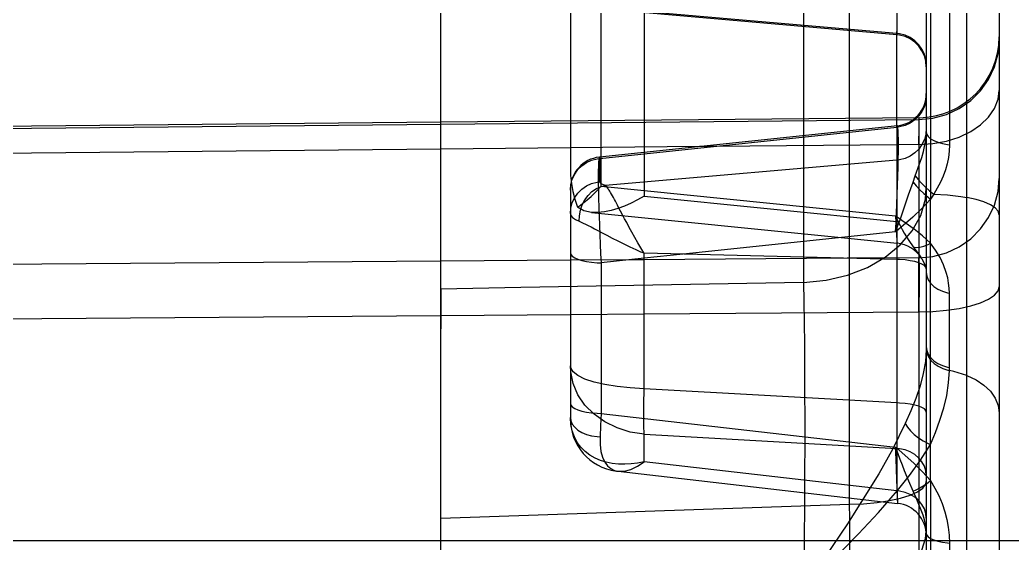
# Model space of a CAD drawing. Header units: millimetres. Extents: x 632 to 3922, y 1402 to 2001.
# Drawn here: x 3700.67 to 3706.83, y 1833.75 to 1837 of the extents above; entities that cross this region are included whole.
import ezdxf
from ezdxf.lldxf.tags import DXFTag

# ---------------------------------------------------------------- set-up
doc = ezdxf.new("R2010")
doc.units = ezdxf.units.MM
for name, color, linetype in [('7', 7, 'Continuous'), ('8', 8, 'Continuous'), ('H1', 2, 'HIDDEN'), ('H2', 4, 'HIDDEN')]:
    doc.layers.add(name, color=color, linetype=linetype)
tags = doc.linetypes.add('HIDDEN', pattern=[0.375, 0.25, -0.125]).pattern_tags.tags
tags[6:7] = [DXFTag(74, 4), DXFTag(75, 0), DXFTag(340, '0'), DXFTag(46, 1.0), DXFTag(50, 0.0), DXFTag(44, 0.0), DXFTag(45, 0.0)]
tags[4:5] = [DXFTag(74, 4), DXFTag(75, 0), DXFTag(340, '0'), DXFTag(46, 1.0), DXFTag(50, 0.0), DXFTag(44, 0.0), DXFTag(45, 0.0)]

msp = doc.modelspace()

# ---------------------------------------------------------------- linework, layer by layer
at = {"layer": '7'}
for p, q in [((3703.2843, 1834.4764), (3703.2843, 1846.819)), ((3703.2843, 1836.3654), (3695.1471, 1836.2874))]:
    msp.add_line(p, q, dxfattribs=at)
msp.add_polyline3d([(3703.2843, 1831.178, 0), (3703.2843, 1831.1938, 0), (3703.2843, 1831.2413, 0), (3703.2843, 1831.3199, 0), (3703.2843, 1831.429, 0), (3703.2843, 1831.5675, 0), (3703.2843, 1831.734, 0), (3703.2843, 1831.927, 0), (3703.2843, 1832.1446, 0), (3703.2843, 1832.3846, 0), (3703.2843, 1832.6447, 0), (3703.2843, 1832.9225, 0), (3703.2843, 1833.2151, 0), (3703.2843, 1833.5198, 0), (3703.2843, 1833.8336, 0), (3703.2843, 1834.1535, 0), (3703.2843, 1834.4764, 0)], dxfattribs=at)
at = {"layer": '8'}
for p, q in [((3695.1475, 1836.2765), (3703.2843, 1836.3545)), ((3703.2843, 1835.5031), (3695.1475, 1835.4422)), ((3695.1475, 1835.1063), (3703.2843, 1835.1672))]:
    msp.add_line(p, q, dxfattribs=at)
at = {"layer": 'H1'}
for p, q in [((3706.5473, 1835.8998), (3706.5473, 1837.8817)), ((3706.2963, 1837.5185), (3706.2963, 1834.1371)), ((3706.3226, 1837.5041), (3706.3226, 1835.8876)), ((3706.7481, 1837.5415), (3706.7481, 1835.7924)), ((3705.5351, 1837.375), (3705.5351, 1836.387)), ((3705.8206, 1833.9955), (3705.8206, 1837.3769)), ((3704.5457, 1837.3104), (3704.5457, 1836.3775)), ((3704.0875, 1837.2632), (3704.0875, 1836.3731)), ((3704.2778, 1836.375), (3704.2778, 1837.2929)), ((3706.4397, 1837.0716), (3706.4397, 1836.2258)), ((3706.113, 1836.9169), (3706.113, 1836.9289)), ((3706.113, 1836.3925), (3706.113, 1836.9126)), ((3706.2509, 1836.3939), (3703.2843, 1836.3654)), ((3703.2843, 1836.3545), (3706.2505, 1836.3829)), ((3705.5351, 1836.387), (3705.5351, 1836.2828)), ((3706.113, 1836.3436), (3706.113, 1836.3925)), ((3706.2505, 1836.3829), (3706.2505, 1835.5253)), ((3704.0875, 1836.3731), (3704.0875, 1836.0792)), ((3706.1165, 1836.344), (3704.2673, 1836.1494)), ((3704.2708, 1836.1416), (3706.113, 1836.3354)), ((3704.2778, 1836.1505), (3704.2778, 1836.375)), ((3704.5457, 1836.3775), (3704.5457, 1836.1787)), ((3706.113, 1836.3354), (3706.113, 1836.3436)), ((3706.113, 1836.3354), (3706.113, 1836.1297)), ((3705.5351, 1836.2828), (3705.5351, 1836.2746)), ((3705.5351, 1836.2746), (3705.5351, 1836.08)), ((3703.2843, 1836.1993), (3695.1475, 1836.1214)), ((3704.8879, 1836.2147), (3703.2843, 1836.1993)), ((3704.9737, 1836.2155), (3704.8879, 1836.2147)), ((3706.113, 1836.2265), (3704.9737, 1836.2155)), ((3706.2505, 1836.2278), (3706.113, 1836.2265)), ((3704.2708, 1835.9961), (3704.2708, 1836.1416)), ((3704.2778, 1836.1423), (3704.2778, 1836.1505)), ((3704.2778, 1835.9669), (3704.2778, 1836.1423)), ((3704.5457, 1836.1787), (3704.5457, 1836.1705)), ((3704.5457, 1836.1705), (3704.5457, 1835.9948)), ((3706.113, 1836.1297), (3704.3041, 1835.974)), ((3705.5351, 1836.08), (3705.5351, 1835.8403)), ((3706.113, 1836.1297), (3706.113, 1835.5144)), ((3706.106, 1835.7828), (3704.2778, 1835.9669)), ((3704.5457, 1835.9948), (3704.5457, 1835.9399)), ((3704.0875, 1835.9448), (3704.0875, 1835.7993)), ((3704.5457, 1835.9399), (3704.5457, 1835.9069)), ((3704.5457, 1835.9069), (3706.113, 1835.7492)), ((3706.5473, 1832.0408), (3706.5473, 1835.8998)), ((3705.5351, 1835.8403), (3705.5351, 1835.8073)), ((3706.3226, 1834.1422), (3706.3226, 1835.8876)), ((3704.0875, 1835.7993), (3704.0875, 1834.854)), ((3704.2185, 1835.8064), (3705.7681, 1835.6504)), ((3705.5351, 1835.8073), (3705.5351, 1835.6739)), ((3706.7481, 1835.7924), (3706.7481, 1831.9333)), ((3706.106, 1835.686), (3704.7867, 1835.5471)), ((3705.5351, 1835.6739), (3705.5351, 1835.6259)), ((3705.7681, 1835.6504), (3706.1156, 1835.6154)), ((3705.5351, 1835.6259), (3705.5351, 1835.5286)), ((3704.5457, 1835.5218), (3704.2778, 1835.4936)), ((3706.113, 1835.5144), (3704.5457, 1835.5531)), ((3704.5457, 1834.7127), (3704.5457, 1835.5531)), ((3704.7867, 1835.5471), (3704.5457, 1835.5218)), ((3705.8041, 1835.522), (3704.5457, 1835.5126)), ((3705.5351, 1835.5286), (3705.5351, 1835.3713)), ((3706.2505, 1835.5253), (3705.8041, 1835.522)), ((3706.2505, 1835.1895), (3706.2505, 1835.5253)), ((3704.0875, 1835.5091), (3703.2843, 1835.5031)), ((3704.4515, 1835.5119), (3704.0875, 1835.5091)), ((3704.2778, 1835.4936), (3704.2778, 1834.5596)), ((3704.5457, 1835.5126), (3704.4515, 1835.5119)), ((3706.113, 1835.5144), (3706.113, 1834.6243)), ((3706.4397, 1834.844), (3706.4397, 1835.3049)), ((3703.2843, 1835.1672), (3704.0875, 1835.1733)), ((3704.0875, 1835.1733), (3704.5457, 1835.1767)), ((3704.5457, 1835.1767), (3706.2505, 1835.1895)), ((3706.2505, 1835.1895), (3706.2505, 1831.2667)), ((3704.0875, 1834.854), (3704.0875, 1834.5335)), ((3706.113, 1834.6243), (3704.5457, 1834.7127)), ((3704.2778, 1834.5596), (3706.106, 1834.35)), ((3704.5457, 1834.4309), (3706.113, 1834.3424)), ((3704.5457, 1834.2586), (3704.5457, 1834.4309)), ((3706.113, 1834.3424), (3706.113, 1834.0789)), ((3706.113, 1834.0789), (3704.5457, 1834.2586)), ((3704.385, 1834.1999), (3706.1184, 1834.0012)), ((3706.3226, 1834.1422), (3706.3226, 1832.0614)), ((3703.2843, 1833.9097), (3705.8206, 1833.9955)), ((3706.2963, 1833.8545), (3706.2963, 1833.697)), ((3706.4397, 1833.755), (3706.4397, 1832.705))]:
    msp.add_line(p, q, dxfattribs=at)
for points in [[(3706.113, 1837.2577, 0), (3706.113, 1837.2577, 0), (3706.113, 1837.2229, 0), (3706.113, 1837.189, 0), (3706.113, 1837.1556, 0), (3706.113, 1837.1235, 0), (3706.113, 1837.0911, 0), (3706.113, 1837.0606, 0), (3706.113, 1837.0318, 0), (3706.113, 1837.0054, 0), (3706.113, 1836.9827, 0), (3706.113, 1836.9627, 0), (3706.113, 1836.9454, 0), (3706.113, 1836.9313, 0), (3706.113, 1836.9208, 0), (3706.113, 1836.9136, 0), (3706.113, 1836.9107, 0)], [(3706.113, 1836.9169, 0), (3704.2708, 1837.0755, 0)], [(3704.2708, 1837.0713, 0), (3705.1919, 1836.991, 0), (3706.113, 1836.9107, 0)], [(3706.113, 1836.9093, 0), (3706.113, 1836.9111, 0), (3706.113, 1836.9146, 0), (3706.113, 1836.9169, 0), (3706.113, 1836.9169, 0)], [(3706.2963, 1836.7201, 0), (3706.2932, 1836.7545, 0), (3706.2842, 1836.7877, 0), (3706.2694, 1836.8189, 0), (3706.2493, 1836.8471, 0), (3706.2246, 1836.8715, 0), (3706.1959, 1836.8912, 0), (3706.1642, 1836.9058, 0), (3706.1304, 1836.9147, 0), (3706.113, 1836.9169, 0)], [(3706.113, 1836.9097, 0), (3706.113, 1836.9091, 0)], [(3706.2963, 1836.709, 0), (3706.2932, 1836.7439, 0), (3706.2842, 1836.7777, 0), (3706.2694, 1836.8094, 0), (3706.2493, 1836.8381, 0), (3706.2246, 1836.8629, 0), (3706.1959, 1836.8829, 0), (3706.1642, 1836.8977, 0), (3706.1303, 1836.9068, 0), (3706.113, 1836.9091, 0)], [(3706.2505, 1836.3829, 0), (3706.3376, 1836.3911, 0), (3706.4219, 1836.414, 0), (3706.5009, 1836.4508, 0), (3706.5721, 1836.5005, 0), (3706.6334, 1836.5616, 0), (3706.683, 1836.6321, 0), (3706.7193, 1836.71, 0), (3706.7412, 1836.7929, 0), (3706.7481, 1836.8739, 0)], [(3706.2963, 1836.5322, 0), (3706.2932, 1836.4979, 0), (3706.2842, 1836.4646, 0), (3706.2694, 1836.4334, 0), (3706.2493, 1836.4052, 0), (3706.2246, 1836.3809, 0), (3706.1959, 1836.3611, 0), (3706.1642, 1836.3466, 0), (3706.1304, 1836.3377, 0), (3706.113, 1836.3354, 0)], [(3706.2505, 1836.2278, 0), (3706.3376, 1836.2334, 0), (3706.4219, 1836.249, 0), (3706.5009, 1836.2742, 0), (3706.5721, 1836.3082, 0), (3706.6334, 1836.35, 0), (3706.683, 1836.3983, 0), (3706.7193, 1836.4515, 0), (3706.7412, 1836.5082, 0), (3706.7481, 1836.5637, 0)], [(3706.2509, 1836.3939, 0), (3706.2507, 1836.3911, 0), (3706.2505, 1836.3829, 0)], [(3706.2505, 1836.2278, 0), (3706.2507, 1836.2649, 0), (3706.2509, 1836.298, 0), (3706.251, 1836.3266, 0), (3706.2511, 1836.3505, 0), (3706.2511, 1836.3693, 0), (3706.2511, 1836.3829, 0), (3706.251, 1836.3911, 0), (3706.2509, 1836.3939, 0)], [(3706.106, 1835.686, 0), (3706.1088, 1835.7425, 0), (3706.1115, 1835.8005, 0), (3706.114, 1835.8593, 0), (3706.1162, 1835.9179, 0), (3706.1182, 1835.9758, 0), (3706.1198, 1836.0319, 0), (3706.1212, 1836.0855, 0), (3706.1221, 1836.1359, 0), (3706.1227, 1836.1821, 0), (3706.1229, 1836.2236, 0), (3706.1228, 1836.2597, 0), (3706.1222, 1836.2898, 0), (3706.1213, 1836.3135, 0), (3706.12, 1836.3306, 0), (3706.1184, 1836.3407, 0), (3706.1165, 1836.344, 0)], [(3706.1165, 1836.344, 0), (3706.1148, 1836.3418, 0), (3706.113, 1836.3354, 0)], [(3706.2963, 1836.3265, 0), (3706.2932, 1836.2922, 0), (3706.2842, 1836.2589, 0), (3706.2694, 1836.2277, 0), (3706.2493, 1836.1995, 0), (3706.2246, 1836.1752, 0), (3706.1959, 1836.1554, 0), (3706.1642, 1836.1409, 0), (3706.1304, 1836.132, 0), (3706.113, 1836.1297, 0)], [(3706.2279, 1836.0336, 0), (3706.2549, 1836.1088, 0), (3706.2676, 1836.1467, 0), (3706.2789, 1836.1852, 0), (3706.286, 1836.2145, 0), (3706.2915, 1836.2442, 0), (3706.295, 1836.2745, 0), (3706.2963, 1836.3051, 0)], [(3706.2963, 1836.3051, 0), (3706.2993, 1836.2908, 0), (3706.3084, 1836.2768, 0), (3706.3232, 1836.2637, 0), (3706.3433, 1836.2519, 0), (3706.368, 1836.2417, 0), (3706.3967, 1836.2334, 0), (3706.4284, 1836.2273, 0), (3706.4397, 1836.2258, 0)], [(3706.4397, 1836.2258, 0), (3706.4382, 1836.1866, 0), (3706.4336, 1836.1477, 0), (3706.4258, 1836.1085, 0), (3706.4149, 1836.07, 0), (3706.4009, 1836.0317, 0), (3706.3839, 1835.9941, 0), (3706.364, 1835.9568, 0), (3706.342, 1835.92, 0)], [(3704.0875, 1835.9448, 0), (3704.0905, 1835.9791, 0), (3704.0996, 1836.0123, 0), (3704.1144, 1836.0436, 0), (3704.1345, 1836.0718, 0), (3704.1592, 1836.0961, 0), (3704.1879, 1836.1159, 0), (3704.2196, 1836.1304, 0), (3704.2534, 1836.1393, 0), (3704.2708, 1836.1416, 0)], [(3704.2673, 1836.1494, 0), (3704.2654, 1836.1457, 0), (3704.2637, 1836.1352, 0), (3704.2625, 1836.1179, 0), (3704.2616, 1836.0942, 0), (3704.261, 1836.0643, 0), (3704.2608, 1836.0286, 0), (3704.261, 1835.9876, 0), (3704.2616, 1835.9419, 0), (3704.2626, 1835.8922, 0), (3704.2639, 1835.8392, 0), (3704.2655, 1835.7835, 0), (3704.2675, 1835.726, 0), (3704.2697, 1835.6674, 0), (3704.2722, 1835.6087, 0), (3704.2749, 1835.5504, 0), (3704.2778, 1835.4936, 0)], [(3704.2708, 1836.1416, 0), (3704.269, 1836.1475, 0), (3704.2673, 1836.1494, 0)], [(3704.0875, 1836.0792, 0), (3704.0875, 1836.0748, 0), (3704.0889, 1836.0351, 0), (3704.0939, 1835.9858, 0), (3704.1025, 1835.9368, 0), (3704.1152, 1835.8879, 0), (3704.123, 1835.8637, 0), (3704.132, 1835.8399, 0)], [(3706.2143, 1835.9946, 0), (3706.2279, 1836.0336, 0)], [(3706.2279, 1836.0336, 0), (3706.2454, 1836.011, 0), (3706.2663, 1835.9875, 0), (3706.2902, 1835.9639, 0), (3706.3161, 1835.9408, 0), (3706.342, 1835.92, 0)], [(3706.2505, 1835.5253, 0), (3706.3376, 1835.5335, 0), (3706.4219, 1835.5564, 0), (3706.5009, 1835.5933, 0), (3706.5721, 1835.643, 0), (3706.6334, 1835.704, 0), (3706.683, 1835.7746, 0), (3706.7193, 1835.8524, 0), (3706.7412, 1835.9353, 0), (3706.7481, 1836.0164, 0)], [(3704.0875, 1835.7993, 0), (3704.0905, 1835.8336, 0), (3704.0996, 1835.8669, 0), (3704.1144, 1835.8981, 0), (3704.1345, 1835.9263, 0), (3704.1592, 1835.9506, 0), (3704.1879, 1835.9704, 0), (3704.2196, 1835.9849, 0), (3704.2534, 1835.9938, 0), (3704.2708, 1835.9961, 0)], [(3704.1431, 1835.7513, 0), (3704.1436, 1835.786, 0), (3704.1496, 1835.8205, 0), (3704.1608, 1835.8536, 0), (3704.177, 1835.8844, 0), (3704.1975, 1835.912, 0), (3704.2217, 1835.9354, 0), (3704.249, 1835.9541, 0), (3704.2785, 1835.9674, 0), (3704.3041, 1835.974, 0)], [(3704.1655, 1835.8635, 0), (3704.1705, 1835.8673, 0), (3704.1926, 1835.8852, 0), (3704.2159, 1835.9056, 0), (3704.2452, 1835.9333, 0), (3704.2753, 1835.9642, 0), (3704.2778, 1835.9669, 0)], [(3704.3041, 1835.974, 0), (3704.2897, 1835.9787, 0), (3704.2793, 1835.984, 0), (3704.2729, 1835.9898, 0), (3704.2708, 1835.9961, 0)], [(3704.5457, 1835.5531, 0), (3704.5438, 1835.5563, 0), (3704.5251, 1835.5869, 0), (3704.5066, 1835.6183, 0), (3704.4881, 1835.6506, 0), (3704.4698, 1835.6831, 0), (3704.4533, 1835.7132, 0), (3704.4372, 1835.743, 0), (3704.4242, 1835.7674, 0), (3704.4114, 1835.7914, 0), (3704.3991, 1835.8147, 0), (3704.3871, 1835.8374, 0), (3704.3802, 1835.8505, 0), (3704.3735, 1835.8632, 0), (3704.3669, 1835.8755, 0), (3704.3605, 1835.8873, 0), (3704.3542, 1835.8988, 0), (3704.3481, 1835.9097, 0), (3704.3422, 1835.9201, 0), (3704.3366, 1835.9297, 0), (3704.3319, 1835.9374, 0), (3704.3274, 1835.9446, 0), (3704.3231, 1835.9511, 0), (3704.319, 1835.957, 0), (3704.315, 1835.9624, 0), (3704.3112, 1835.967, 0), (3704.3075, 1835.9709, 0), (3704.3041, 1835.974, 0)], [(3705.5351, 1835.3713, 0), (3705.6738, 1835.3856, 0), (3705.8069, 1835.4173, 0), (3705.9305, 1835.4655, 0), (3706.0409, 1835.5287, 0), (3706.1346, 1835.605, 0), (3706.2087, 1835.6921, 0), (3706.2612, 1835.7872, 0), (3706.2903, 1835.8877, 0), (3706.2963, 1835.9594, 0)], [(3706.106, 1835.686, 0), (3706.1075, 1835.6901, 0), (3706.1203, 1835.7255, 0), (3706.133, 1835.7614, 0), (3706.1459, 1835.798, 0), (3706.1588, 1835.8348, 0), (3706.1866, 1835.9145, 0), (3706.2143, 1835.9946, 0)], [(3706.2143, 1835.9946, 0), (3706.2336, 1835.9713, 0), (3706.256, 1835.9474, 0), (3706.2806, 1835.9235, 0), (3706.3069, 1835.9004, 0), (3706.3226, 1835.8876, 0)], [(3704.0875, 1835.9495, 0), (3704.0875, 1835.9448, 0)], [(3704.5457, 1835.9069, 0), (3704.5049, 1835.8843, 0), (3704.4641, 1835.864, 0), (3704.4232, 1835.8461, 0), (3704.3821, 1835.8309, 0), (3704.3408, 1835.8187, 0), (3704.2995, 1835.81, 0), (3704.2585, 1835.8055, 0), (3704.2185, 1835.8064, 0)], [(3706.342, 1835.92, 0), (3706.3226, 1835.8876, 0)], [(3706.342, 1835.92, 0), (3706.4282, 1835.9152, 0), (3706.5103, 1835.9058, 0), (3706.5473, 1835.8998, 0)], [(3706.7481, 1835.7924, 0), (3706.742, 1835.8139, 0), (3706.7239, 1835.8348, 0), (3706.6943, 1835.8544, 0), (3706.6541, 1835.8721, 0), (3706.6046, 1835.8874, 0), (3706.5473, 1835.8998, 0)], [(3704.132, 1835.8399, 0), (3704.1503, 1835.8523, 0), (3704.1655, 1835.8635, 0)], [(3704.2185, 1835.8064, 0), (3704.172, 1835.8168, 0), (3704.132, 1835.8399, 0)], [(3706.3226, 1835.8876, 0), (3706.269, 1835.8303, 0), (3706.2117, 1835.7761, 0), (3706.109, 1835.6884, 0), (3706.106, 1835.686, 0)], [(3704.0875, 1835.7993, 0), (3704.091, 1835.7863, 0), (3704.1016, 1835.7739, 0), (3704.119, 1835.7621, 0), (3704.1431, 1835.7513, 0)], [(3706.3226, 1835.616, 0), (3706.3219, 1835.6166, 0), (3706.2727, 1835.6601, 0), (3706.2203, 1835.7015, 0), (3706.109, 1835.7808, 0), (3706.106, 1835.7828, 0)], [(3706.106, 1835.7828, 0), (3706.1078, 1835.7457, 0), (3706.1094, 1835.7125, 0), (3706.1109, 1835.6837, 0), (3706.1122, 1835.6596, 0), (3706.1134, 1835.6405, 0), (3706.1143, 1835.6267, 0), (3706.1151, 1835.6183, 0), (3706.1156, 1835.6154, 0)], [(3706.106, 1835.7828, 0), (3706.1075, 1835.7795, 0), (3706.1205, 1835.752, 0), (3706.1335, 1835.7257, 0), (3706.1466, 1835.7006, 0), (3706.1598, 1835.6769, 0), (3706.1868, 1835.6327, 0), (3706.2139, 1835.5934, 0), (3706.2143, 1835.5929, 0)], [(3704.1431, 1835.7513, 0), (3704.1549, 1835.7465, 0), (3704.1678, 1835.7406, 0), (3704.182, 1835.7337, 0), (3704.1972, 1835.726, 0), (3704.2163, 1835.7161, 0), (3704.2367, 1835.7054, 0), (3704.2585, 1835.6938, 0), (3704.2814, 1835.6817, 0), (3704.3134, 1835.6649, 0), (3704.347, 1835.6475, 0), (3704.3825, 1835.6295, 0), (3704.4192, 1835.6114, 0), (3704.4564, 1835.5935, 0), (3704.4945, 1835.5759, 0), (3704.5237, 1835.5627, 0), (3704.5362, 1835.5572, 0), (3704.541, 1835.5551, 0), (3704.5416, 1835.5549, 0), (3704.5457, 1835.5531, 0)], [(3706.1156, 1835.6154, 0), (3706.1159, 1835.6176, 0), (3706.116, 1835.6241, 0), (3706.1159, 1835.635, 0), (3706.1157, 1835.6501, 0), (3706.1153, 1835.6692, 0), (3706.1147, 1835.6923, 0), (3706.1139, 1835.719, 0), (3706.113, 1835.7492, 0)], [(3706.2143, 1835.5929, 0), (3706.2335, 1835.5893, 0), (3706.2558, 1835.5906, 0), (3706.2805, 1835.5968, 0), (3706.3067, 1835.6076, 0), (3706.3226, 1835.616, 0)], [(3706.2143, 1835.5929, 0), (3706.2513, 1835.5434, 0), (3706.2646, 1835.5239, 0)], [(3706.4397, 1835.3049, 0), (3706.4385, 1835.3363, 0), (3706.4349, 1835.368, 0), (3706.4289, 1835.4004, 0), (3706.4203, 1835.4329, 0), (3706.4033, 1835.4803, 0), (3706.3812, 1835.5267, 0), (3706.3537, 1835.5724, 0), (3706.3226, 1835.616, 0)], [(3704.0875, 1835.5556, 0), (3704.0905, 1835.5448, 0), (3704.0996, 1835.5343, 0), (3704.1144, 1835.5245, 0), (3704.1345, 1835.5157, 0), (3704.1592, 1835.508, 0), (3704.1879, 1835.5018, 0), (3704.2196, 1835.4972, 0), (3704.2534, 1835.4944, 0), (3704.2778, 1835.4936, 0)], [(3706.2505, 1835.5253, 0), (3706.2508, 1835.5075, 0), (3706.251, 1835.4816, 0), (3706.2511, 1835.448, 0), (3706.2511, 1835.4074, 0), (3706.2511, 1835.3603, 0), (3706.251, 1835.3077, 0), (3706.2508, 1835.2504, 0), (3706.2505, 1835.1895, 0)], [(3706.2646, 1835.5239, 0), (3706.2685, 1835.5177, 0), (3706.2827, 1835.4909, 0), (3706.2884, 1835.4767, 0), (3706.2927, 1835.4624, 0), (3706.2954, 1835.4479, 0), (3706.2963, 1835.4336, 0)], [(3706.2963, 1835.4579, 0), (3706.2932, 1835.4677, 0), (3706.2842, 1835.4773, 0), (3706.2694, 1835.4862, 0), (3706.2493, 1835.4943, 0), (3706.2246, 1835.5013, 0), (3706.1959, 1835.507, 0), (3706.1642, 1835.5112, 0), (3706.1304, 1835.5137, 0), (3706.113, 1835.5144, 0)], [(3706.2963, 1835.4336, 0), (3706.2993, 1835.4103, 0), (3706.3084, 1835.3877, 0), (3706.3232, 1835.3665, 0), (3706.3433, 1835.3473, 0), (3706.368, 1835.3307, 0), (3706.3967, 1835.3173, 0), (3706.4284, 1835.3074, 0), (3706.4397, 1835.3049, 0)], [(3705.5351, 1835.3713, 0), (3703.7799, 1835.3395, 0), (3703.2843, 1835.3304, 0)], [(3705.5351, 1835.3713, 0), (3705.537, 1835.2535, 0), (3705.5385, 1835.1255, 0), (3705.5398, 1834.9858, 0), (3705.5407, 1834.8372, 0), (3705.5413, 1834.6873, 0), (3705.5415, 1834.5308, 0), (3705.5414, 1834.3664, 0), (3705.5409, 1834.1974, 0), (3705.5405, 1834.1088, 0), (3705.5401, 1834.0192, 0), (3705.5395, 1833.9295, 0), (3705.5388, 1833.8382, 0), (3705.538, 1833.747, 0), (3705.5372, 1833.6546, 0), (3705.5362, 1833.5627, 0), (3705.5351, 1833.4711, 0)], [(3706.2505, 1835.1895, 0), (3706.3376, 1835.192, 0), (3706.4219, 1835.1993, 0), (3706.5009, 1835.2109, 0), (3706.5721, 1835.2266, 0), (3706.6334, 1835.2459, 0), (3706.683, 1835.2682, 0), (3706.7193, 1835.2928, 0), (3706.7412, 1835.319, 0), (3706.7481, 1835.3446, 0)], [(3703.2843, 1835.3304, 0), (3703.2843, 1835.2121, 0), (3703.2843, 1835.0844, 0)], [(3706.2963, 1834.9728, 0), (3706.2993, 1834.9494, 0), (3706.3084, 1834.9268, 0), (3706.3232, 1834.9056, 0), (3706.3433, 1834.8864, 0), (3706.368, 1834.8698, 0), (3706.3967, 1834.8564, 0), (3706.4284, 1834.8465, 0), (3706.4397, 1834.844, 0)], [(3706.2961, 1834.9562, 0), (3706.2905, 1834.8819, 0), (3706.2774, 1834.8068, 0), (3706.2571, 1834.7299, 0), (3706.2306, 1834.652, 0), (3706.1997, 1834.5749, 0), (3706.1651, 1834.4965, 0)], [(3706.2961, 1834.9562, 0), (3706.2995, 1834.9327, 0), (3706.3089, 1834.9098, 0), (3706.3239, 1834.8883, 0), (3706.3443, 1834.8688, 0), (3706.3693, 1834.8519, 0), (3706.3981, 1834.8382, 0), (3706.43, 1834.8279, 0), (3706.4395, 1834.8257, 0)], [(3704.5457, 1834.7127, 0), (3704.4596, 1834.717, 0), (3704.3773, 1834.7255, 0), (3704.3016, 1834.7378, 0), (3704.2345, 1834.7537, 0), (3704.1783, 1834.7727, 0), (3704.1345, 1834.7941, 0), (3704.1046, 1834.8173, 0), (3704.0894, 1834.8417, 0), (3704.0875, 1834.854, 0)], [(3704.5457, 1834.4309, 0), (3704.4596, 1834.4437, 0), (3704.3773, 1834.469, 0), (3704.3016, 1834.5061, 0), (3704.2345, 1834.5537, 0), (3704.1783, 1834.6104, 0), (3704.1345, 1834.6745, 0), (3704.1046, 1834.7441, 0), (3704.0894, 1834.817, 0), (3704.0875, 1834.854, 0)], [(3706.4395, 1834.8257, 0), (3706.4397, 1834.844, 0)], [(3706.3226, 1834.366, 0), (3706.3537, 1834.4417, 0), (3706.381, 1834.5164, 0), (3706.4048, 1834.594, 0), (3706.4227, 1834.6712, 0), (3706.4345, 1834.7486, 0), (3706.4395, 1834.8257, 0)], [(3706.5473, 1834.7947, 0), (3706.468, 1834.8194, 0), (3706.4395, 1834.8257, 0)], [(3706.5473, 1834.7947, 0), (3706.6046, 1834.7678, 0), (3706.6541, 1834.7347, 0), (3706.6943, 1834.6963, 0), (3706.7239, 1834.6539, 0), (3706.742, 1834.6086, 0), (3706.7481, 1834.562, 0)], [(3704.5457, 1834.4309, 0), (3704.5435, 1834.4839, 0), (3704.5427, 1834.5482, 0), (3704.5434, 1834.6219, 0), (3704.5454, 1834.7025, 0), (3704.5457, 1834.7127, 0)], [(3704.0875, 1834.6215, 0), (3704.0905, 1834.6108, 0), (3704.0996, 1834.6003, 0), (3704.1144, 1834.5905, 0), (3704.1345, 1834.5817, 0), (3704.1592, 1834.574, 0), (3704.1879, 1834.5678, 0), (3704.2196, 1834.5632, 0), (3704.2534, 1834.5604, 0), (3704.2778, 1834.5596, 0)], [(3706.2963, 1834.5678, 0), (3706.2932, 1834.5777, 0), (3706.2842, 1834.5872, 0), (3706.2694, 1834.5962, 0), (3706.2493, 1834.6043, 0), (3706.2246, 1834.6113, 0), (3706.1959, 1834.6169, 0), (3706.1642, 1834.6211, 0), (3706.1304, 1834.6237, 0), (3706.113, 1834.6243, 0)], [(3706.113, 1834.6243, 0), (3706.1135, 1834.5816, 0), (3706.1139, 1834.5404, 0), (3706.1141, 1834.5011, 0), (3706.1142, 1834.4638, 0), (3706.1141, 1834.4291, 0), (3706.1139, 1834.3971, 0), (3706.1135, 1834.3681, 0), (3706.113, 1834.3424, 0)], [(3704.2778, 1834.5596, 0), (3704.2745, 1834.4835, 0), (3704.2717, 1834.4136, 0)], [(3704.5457, 1834.2586, 0), (3704.5051, 1834.2509, 0), (3704.4648, 1834.2461, 0), (3704.4251, 1834.2441, 0), (3704.386, 1834.2452, 0), (3704.3478, 1834.2495, 0), (3704.3107, 1834.257, 0), (3704.2749, 1834.268, 0), (3704.2408, 1834.2826, 0), (3704.2088, 1834.3009, 0), (3704.1795, 1834.3231, 0), (3704.1532, 1834.3492, 0), (3704.1306, 1834.3793, 0), (3704.1123, 1834.413, 0), (3704.0987, 1834.4503, 0), (3704.0903, 1834.4907, 0), (3704.0875, 1834.5335, 0)], [(3704.0875, 1834.5335, 0), (3704.0884, 1834.5067, 0)], [(3704.0875, 1834.5335, 0), (3704.0905, 1834.5126, 0), (3704.0996, 1834.4924, 0), (3704.1144, 1834.4734, 0), (3704.1345, 1834.4562, 0), (3704.1592, 1834.4413, 0), (3704.1879, 1834.4293, 0), (3704.2196, 1834.4204, 0), (3704.2534, 1834.415, 0), (3704.2717, 1834.4136, 0)], [(3704.0884, 1834.5067, 0), (3704.0888, 1834.5016, 0), (3704.0926, 1834.4716, 0), (3704.0986, 1834.4429, 0), (3704.1079, 1834.4126, 0), (3704.1196, 1834.3841, 0), (3704.1336, 1834.3576, 0), (3704.1495, 1834.3331, 0), (3704.1675, 1834.3105, 0), (3704.1872, 1834.2898, 0), (3704.2086, 1834.2711, 0), (3704.2318, 1834.2543, 0), (3704.2566, 1834.2394, 0), (3704.2831, 1834.2266, 0), (3704.3114, 1834.2159, 0), (3704.3416, 1834.2074, 0), (3704.374, 1834.2013, 0), (3704.3853, 1834.1999, 0)], [(3706.1651, 1834.4965, 0), (3706.0881, 1834.3404, 0), (3706.0013, 1834.1849, 0), (3705.808, 1833.8748, 0), (3705.5392, 1833.477, 0), (3705.5351, 1833.4711, 0)], [(3706.1651, 1834.4965, 0), (3706.1794, 1834.4741, 0), (3706.1984, 1834.4515, 0), (3706.2215, 1834.4294, 0), (3706.248, 1834.4085, 0), (3706.2771, 1834.3894, 0), (3706.3079, 1834.3728, 0), (3706.3226, 1834.366, 0)], [(3704.2717, 1834.4136, 0), (3704.2721, 1834.366, 0), (3704.2774, 1834.3237, 0), (3704.2871, 1834.2874, 0), (3704.3008, 1834.2575, 0), (3704.318, 1834.234, 0), (3704.3381, 1834.2167, 0), (3704.3606, 1834.2055, 0), (3704.385, 1834.1999, 0)], [(3705.5351, 1833.4711, 0), (3705.5397, 1833.4756, 0), (3705.7102, 1833.6431, 0), (3705.8762, 1833.8116, 0), (3706.0001, 1833.9446, 0), (3706.117, 1834.0801, 0), (3706.1913, 1834.1739, 0), (3706.2602, 1834.2693, 0), (3706.3226, 1834.366, 0)], [(3706.1184, 1834.0012, 0), (3706.1186, 1834.0074, 0), (3706.1183, 1834.0261, 0), (3706.1175, 1834.0568, 0), (3706.1161, 1834.0985, 0), (3706.1141, 1834.1502, 0), (3706.1118, 1834.2104, 0), (3706.1091, 1834.2775, 0), (3706.106, 1834.35, 0)], [(3706.2143, 1834.0762, 0), (3706.2138, 1834.0772, 0), (3706.1877, 1834.1384, 0), (3706.1613, 1834.2031, 0), (3706.1479, 1834.2374, 0), (3706.1345, 1834.2725, 0), (3706.121, 1834.3088, 0), (3706.1075, 1834.3458, 0), (3706.106, 1834.35, 0)], [(3706.106, 1834.35, 0), (3706.109, 1834.3474, 0), (3706.2194, 1834.2497, 0), (3706.2722, 1834.1978, 0), (3706.3217, 1834.1432, 0), (3706.3226, 1834.1422, 0)], [(3706.2963, 1834.1732, 0), (3706.2932, 1834.2027, 0), (3706.2842, 1834.2313, 0), (3706.2694, 1834.2581, 0), (3706.2493, 1834.2824, 0), (3706.2246, 1834.3033, 0), (3706.1959, 1834.3203, 0), (3706.1642, 1834.3328, 0), (3706.1304, 1834.3405, 0), (3706.113, 1834.3424, 0)], [(3704.385, 1834.1999, 0), (3704.4225, 1834.2009, 0), (3704.4621, 1834.2116, 0), (3704.5034, 1834.231, 0), (3704.5457, 1834.2586, 0)], [(3705.8206, 1833.9955, 0), (3705.9072, 1833.9989, 0), (3705.9904, 1834.0065, 0), (3706.0677, 1834.0181, 0), (3706.1367, 1834.0334, 0), (3706.1952, 1834.0517, 0), (3706.2416, 1834.0727, 0), (3706.2744, 1834.0956, 0), (3706.2925, 1834.1198, 0), (3706.2963, 1834.1371, 0)], [(3706.2143, 1834.0762, 0), (3706.2336, 1834.0847, 0), (3706.2559, 1834.0969, 0), (3706.2805, 1834.1123, 0), (3706.3068, 1834.1305, 0), (3706.3226, 1834.1422, 0)], [(3706.2963, 1834.1371, 0), (3706.2963, 1834.0943, 0), (3706.2963, 1834.053, 0), (3706.2963, 1834.0136, 0), (3706.2963, 1833.9763, 0), (3706.2963, 1833.9415, 0), (3706.2963, 1833.9094, 0), (3706.2963, 1833.8803, 0), (3706.2963, 1833.8545, 0)], [(3706.3226, 1834.1422, 0), (3706.3491, 1834.0963, 0), (3706.3733, 1834.049, 0), (3706.3944, 1833.9993, 0), (3706.4116, 1833.9483, 0), (3706.4238, 1833.901, 0), (3706.4325, 1833.8531, 0), (3706.4379, 1833.804, 0), (3706.4397, 1833.755, 0)], [(3706.2963, 1833.9097, 0), (3706.2932, 1833.9392, 0), (3706.2842, 1833.9678, 0), (3706.2694, 1833.9946, 0), (3706.2493, 1834.0189, 0), (3706.2246, 1834.0398, 0), (3706.1959, 1834.0568, 0), (3706.1642, 1834.0693, 0), (3706.1304, 1834.077, 0), (3706.113, 1834.0789, 0)], [(3706.113, 1834.0789, 0), (3706.1149, 1834.0456, 0), (3706.1165, 1834.0212, 0), (3706.1176, 1834.0063, 0), (3706.1184, 1834.0012, 0)], [(3706.2328, 1834.0347, 0), (3706.2143, 1834.0762, 0)], [(3705.8206, 1833.4303, 0), (3705.8213, 1833.482, 0), (3705.8219, 1833.5401, 0), (3705.8223, 1833.6043, 0), (3705.8224, 1833.6739, 0), (3705.8223, 1833.7485, 0), (3705.8219, 1833.8274, 0), (3705.8213, 1833.9099, 0), (3705.8206, 1833.9955, 0)], [(3706.2963, 1833.8145, 0), (3706.295, 1833.8426, 0), (3706.2911, 1833.8709, 0), (3706.2849, 1833.8994, 0), (3706.2766, 1833.9276, 0), (3706.2328, 1834.0347, 0)], [(3706.2963, 1833.8545, 0), (3706.2887, 1833.7808, 0), (3706.266, 1833.7092, 0), (3706.229, 1833.6421, 0), (3706.1788, 1833.5815, 0), (3706.117, 1833.5291, 0), (3706.0453, 1833.4867, 0), (3705.966, 1833.4554, 0), (3705.8815, 1833.4362, 0), (3705.8206, 1833.4303, 0)], [(3706.2963, 1833.8145, 0), (3706.2993, 1833.8037, 0), (3706.3084, 1833.7933, 0), (3706.3232, 1833.7835, 0), (3706.3433, 1833.7746, 0), (3706.368, 1833.7669, 0), (3706.3967, 1833.7607, 0), (3706.4284, 1833.7562, 0), (3706.4397, 1833.755, 0)]]:
    msp.add_polyline3d(points, dxfattribs=at)
for centre, radius, start, end in [((3706.2461, 1836.8958), 0.502, 270.54606, 0), ((3706.0955, 1836.5437), 0.2008, 275.98634, 0), ((3704.2883, 1835.9497), 0.2008, 96.00971, 180), ((3706.0955, 1835.4156), 0.2008, 32.64936, 84.27357), ((3706.0955, 1833.8017), 0.2008, 0, 83.48381)]:
    msp.add_arc(centre, radius, start, end, dxfattribs=at)
at = {"layer": 'H2'}
for p, q in [((3706.2963, 1833.7692), (3694.7001, 1833.7692)), ((3711.3783, 1833.7692), (3706.2963, 1833.7692))]:
    msp.add_line(p, q, dxfattribs=at)

doc.saveas('drawing.dxf')
